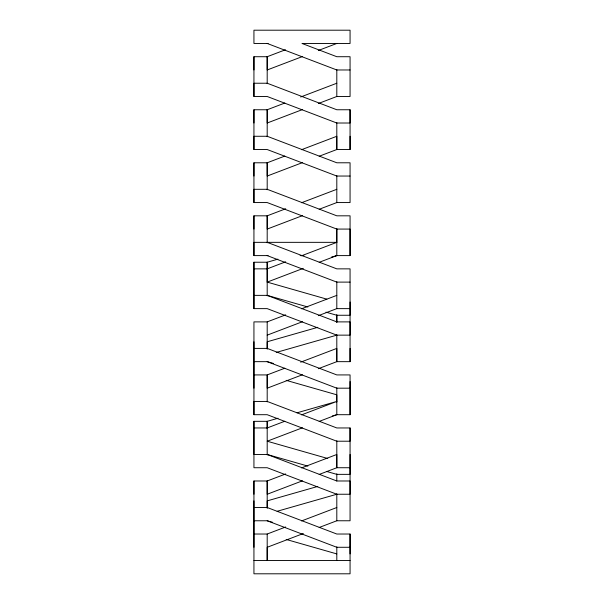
<?xml version="1.0" encoding="UTF-8"?>
<svg xmlns="http://www.w3.org/2000/svg" width="604" height="604" viewBox="0 0 604 604"><rect width="100%" height="100%" fill="white"/><g stroke="black" fill="none" stroke-linecap="round" stroke-linejoin="round"><path stroke-width="0.91" d="M253.937 507.511L267.195 507.511L336.805 534.027L350.063 534.027L350.063 573.8L253.937 573.8L253.937 480.988L267.195 480.988L285.7 473.944M278.044 418.225L267.195 421.328L253.937 421.328L253.937 454.472L267.195 454.472L307.874 466.099M253.937 414.699L253.937 401.441L267.195 401.441L336.805 427.957L350.063 427.957L350.063 441.214L336.805 441.214L267.195 414.699L253.937 414.699L253.937 341.773M253.937 295.371L267.195 295.371L336.805 321.887L350.063 321.887L350.063 335.144L336.805 335.144L267.195 308.629L253.937 308.629L253.937 262.227L267.195 262.227L277.908 259.161M268.07 255.598L253.937 255.598L253.937 215.817L267.195 215.817L285.7 208.773M335.93 255.598L350.063 255.598L350.063 229.075L336.805 229.075L267.195 202.559L253.937 202.559L253.937 162.786L267.195 162.786L284.816 156.074M350.063 176.043L336.805 176.043L267.195 149.528L253.937 149.528L253.937 109.754L267.195 109.754L284.816 103.035M253.937 96.489L253.937 83.231L267.195 83.231L336.805 109.754L350.063 109.754L350.063 123.012L336.805 123.012L267.195 96.489L253.937 96.489L253.937 56.716L267.195 56.716L285.466 49.755M267.195 508.107L267.195 480.988L267.195 494.246L302.438 480.822M267.195 428.561L267.195 421.328L267.195 427.511M267.195 401.894L267.195 374.925L284.816 368.206M267.195 349.006L267.195 341.773L317.817 327.315M267.195 295.832L267.195 262.227L267.195 282.113L326.862 299.161M267.195 242.793L267.195 215.817L267.195 229.075L302.438 215.651M267.195 189.762L267.195 162.786L267.195 176.043L302.438 162.619M267.195 136.723L267.195 109.754L267.195 123.012L302.438 109.581M267.195 83.692L267.195 56.716L267.195 69.973L302.438 56.55M336.805 560.542L336.805 546.824M319.184 527.481L336.805 520.769L350.063 520.769L350.063 480.988L336.805 480.988L336.805 473.755M336.805 440.754L336.805 467.73L319.184 474.442M336.805 402.045L336.805 394.812L286.183 380.346M336.805 334.692L336.805 361.66L318.3 368.712M336.805 321.887L336.805 314.654M301.562 255.764L336.805 242.34L336.805 228.622M336.805 122.552L336.805 149.528L319.184 156.24M350.063 427.957L350.063 494.246L336.805 494.246L277.138 511.294M332.283 415.99L336.805 414.699L350.063 414.699L350.063 381.554M300.679 362.166L336.805 348.402L336.805 361.66L350.063 361.66L350.063 302M301.562 149.694L336.805 136.27L336.805 149.528L350.063 149.528L350.063 109.754M318.3 50.51L336.805 43.458M300.679 96.995L336.805 83.231M318.3 103.541L336.805 96.489L350.063 96.489L350.063 56.716L336.805 56.716L302 43.458L350.063 43.458L350.063 30.2L253.937 30.2L253.937 43.458L268.07 43.458M301.562 202.725L336.805 189.301M319.184 209.271L336.805 202.559L350.063 202.559L350.063 162.786L336.805 162.786L267.195 136.27L253.937 136.27L253.937 149.528M285.7 261.804L267.195 268.856L253.937 268.856M267.195 282.113L303.321 268.35M319.184 262.31L336.805 255.598L336.805 229.075M253.937 388.183L253.937 321.887L267.195 321.887L285.7 314.843M301.562 308.795L336.805 295.371M267.195 335.144L302.438 321.721M318.3 315.681L336.805 308.629L350.063 308.629M302.438 374.752L267.195 388.183L267.195 374.925L253.937 374.925M253.937 427.957L267.195 427.957L284.816 421.245M301.562 414.865L336.805 401.441L297.025 412.804M302.438 427.791L267.195 441.214L327.761 458.519M319.184 421.411L336.805 414.699L336.805 387.723M301.562 467.896L336.805 454.472L336.805 467.73L350.063 467.73M253.937 534.027L267.195 534.027L285.7 526.975M301.562 520.935L336.805 507.511M303.321 533.521L267.195 547.284L267.195 560.542L267.195 534.027M331.377 257.145L336.805 255.598M276.239 352.449L336.805 335.144M317.817 486.416L267.195 500.875L267.195 507.949M350.063 69.973L336.805 69.973L267.195 43.458M336.866 242.34L253.937 242.34L253.937 255.598M300.113 255.598L303.887 255.598M350.063 282.113L336.805 282.113L267.195 255.598M325.956 312.162L336.805 315.258L350.063 315.258L350.063 268.856L336.805 268.856L267.195 242.34M253.937 348.402L267.195 348.402L336.805 374.925L350.063 374.925L350.063 414.699M253.937 361.66L267.195 361.66L273.521 363.472M350.063 388.183L336.805 388.183L267.195 361.66M253.937 520.769L267.195 520.769L272.623 522.317M350.063 547.284L336.805 547.284L267.195 520.769M253.937 560.542L350.063 560.542M267.195 295.371L307.874 306.991M326.862 471.52L336.805 474.359L350.063 474.359L350.063 454.472M286.183 539.447L336.805 553.913M267.195 454.472L336.805 480.988M336.805 494.246L267.195 467.73L253.937 467.73L253.937 421.328M350.063 136.27L350.063 149.528M350.063 255.598L350.063 215.817L336.805 215.817L267.195 189.301L253.937 189.301L253.937 202.559M350.063 348.402L350.063 361.66M350.063 534.027L350.063 553.913M336.805 69.52L336.805 96.489M336.805 175.59L336.805 202.559M336.805 281.653L336.805 308.629M336.805 315.258L336.805 322.491M336.805 493.793L336.805 520.769M267.195 321.887L267.195 348.863M267.195 427.957L267.195 454.933M253.937 56.716L253.937 69.973M253.937 109.754L253.937 123.012M253.937 162.786L253.937 176.043M253.937 215.817L253.937 229.075M253.937 262.227L253.937 308.629M253.937 480.988L253.937 494.246M253.937 500.875L253.937 547.284"/></g></svg>
